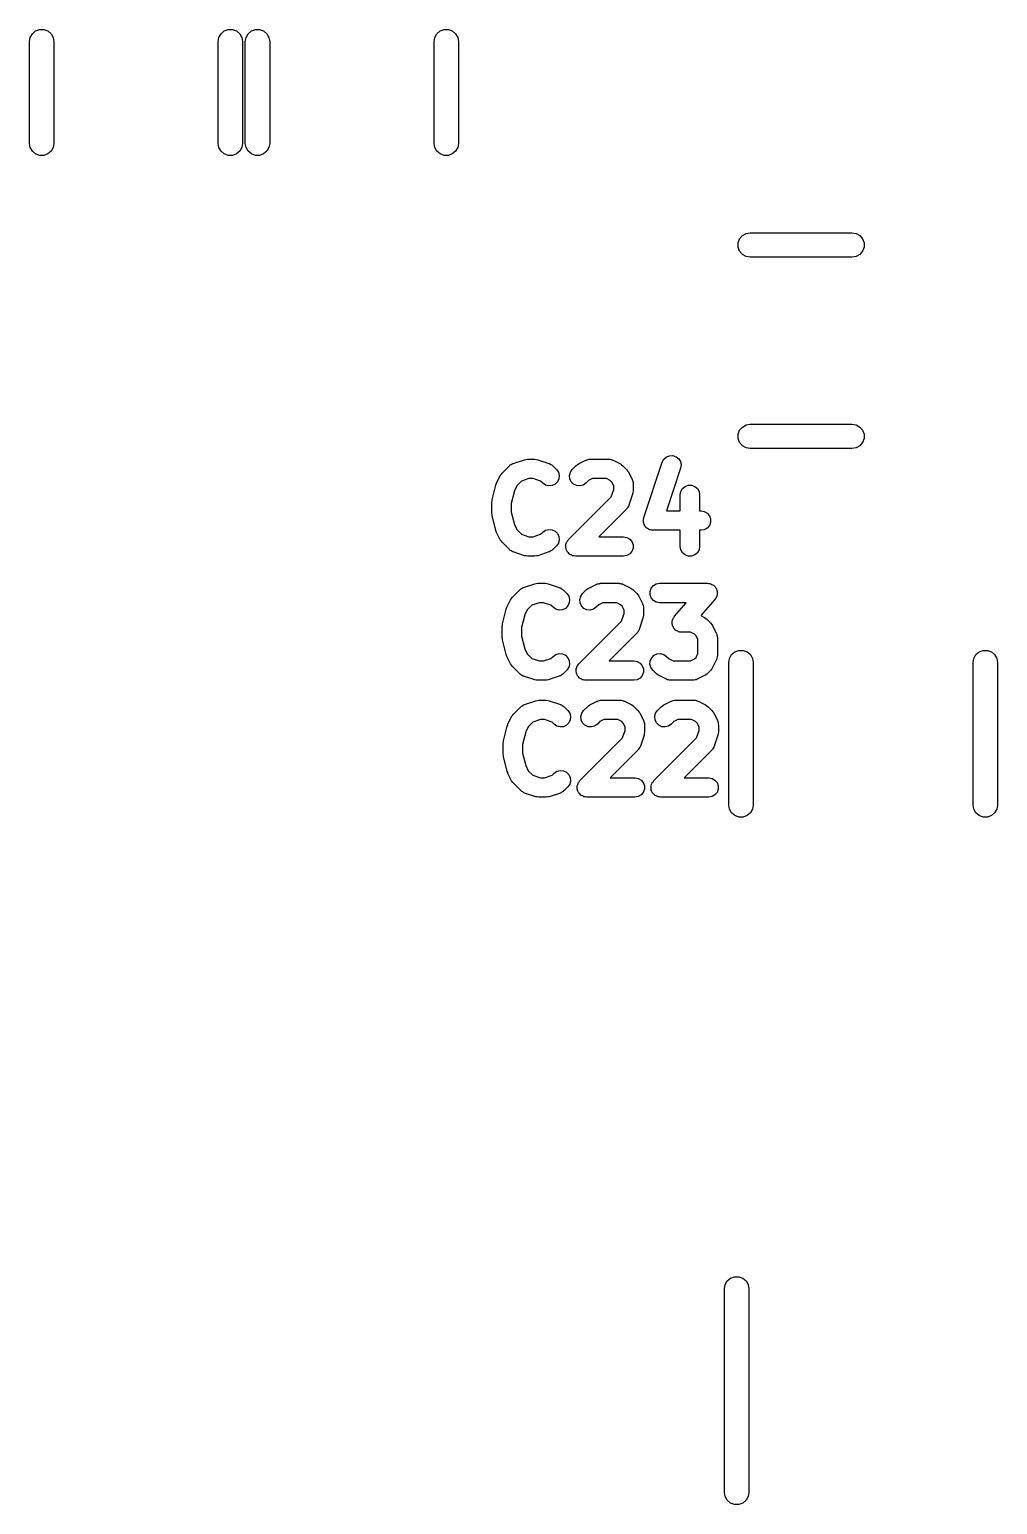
# Model space of a CAD drawing. Extents: x -4.6 to 25.8, y 0 to 31.7.
# Drawn here: x -1.24 to 3.52, y 8.1 to 15.35 of the extents above; entities that cross this region are included whole.
import ezdxf

# ---------------------------------------------------------------- set-up
doc = ezdxf.new("R2010")
doc.units = 0
doc.header["$MEASUREMENT"] = 0
doc.layers.add('BLACK', color=7, linetype='CONTINUOUS')

msp = doc.modelspace()

# ---------------------------------------------------------------- linework, layer by layer
at = {"layer": 'Black'}
for p, q in [((-1.2377, 15.2868), (-1.23408, 15.3073)), ((-1.2377, 14.7868), (-1.2377, 15.2868)), ((-1.23408, 15.3073), (-1.22366, 15.3254)), ((-1.22366, 15.3254), (-1.2077, 15.3388)), ((-1.2077, 15.3388), (-1.18812, 15.3459)), ((-1.18812, 15.3459), (-1.16728, 15.3459)), ((-1.16728, 15.3459), (-1.1477, 15.3388)), ((-1.1477, 15.3388), (-1.13174, 15.3254)), ((-1.13174, 15.3254), (-1.12132, 15.3073)), ((-1.12132, 15.3073), (-1.1177, 15.2868)), ((-1.1177, 15.2868), (-1.1177, 14.7868)), ((-0.3106, 15.2868), (-0.306982, 15.3073)), ((-0.3106, 14.7868), (-0.3106, 15.2868)), ((-0.306982, 15.3073), (-0.296563, 15.3254)), ((-0.296563, 15.3254), (-0.2806, 15.3388)), ((-0.2806, 15.3388), (-0.261019, 15.3459)), ((-0.261019, 15.3459), (-0.240181, 15.3459)), ((-0.240181, 15.3459), (-0.2206, 15.3388)), ((-0.2206, 15.3388), (-0.204637, 15.3254)), ((-0.204637, 15.3254), (-0.194218, 15.3073)), ((-0.194218, 15.3073), (-0.1906, 15.2868)), ((-0.1906, 15.2868), (-0.1906, 14.7868)), ((-0.1777, 15.2868), (-0.174082, 15.3073)), ((-0.1777, 14.7868), (-0.1777, 15.2868)), ((-0.174082, 15.3073), (-0.163663, 15.3254)), ((-0.163663, 15.3254), (-0.1477, 15.3388)), ((-0.1477, 15.3388), (-0.128119, 15.3459)), ((-0.128119, 15.3459), (-0.107281, 15.3459)), ((-0.107281, 15.3459), (-0.0877, 15.3388)), ((-0.0877, 15.3388), (-0.071737, 15.3254)), ((-0.071737, 15.3254), (-0.061318, 15.3073)), ((-0.061318, 15.3073), (-0.0577, 15.2868)), ((-0.0577, 15.2868), (-0.0577, 14.7868)), ((0.7494, 15.2868), (0.753018, 15.3073)), ((0.7494, 14.7868), (0.7494, 15.2868)), ((0.753018, 15.3073), (0.763437, 15.3254)), ((0.763437, 15.3254), (0.7794, 15.3388)), ((0.7794, 15.3388), (0.798981, 15.3459)), ((0.798981, 15.3459), (0.819819, 15.3459)), ((0.819819, 15.3459), (0.8394, 15.3388)), ((0.8394, 15.3388), (0.855363, 15.3254)), ((0.855363, 15.3254), (0.865782, 15.3073)), ((0.865782, 15.3073), (0.8694, 15.2868)), ((0.8694, 15.2868), (0.8694, 14.7868)), ((-1.23408, 14.7663), (-1.2377, 14.7868)), ((-1.1177, 14.7868), (-1.12132, 14.7663)), ((-0.306982, 14.7663), (-0.3106, 14.7868)), ((-0.1906, 14.7868), (-0.194218, 14.7663)), ((-0.174082, 14.7663), (-0.1777, 14.7868)), ((-0.0577, 14.7868), (-0.061318, 14.7663)), ((0.753018, 14.7663), (0.7494, 14.7868)), ((0.8694, 14.7868), (0.865782, 14.7663)), ((-1.22366, 14.7482), (-1.23408, 14.7663)), ((-1.2077, 14.7348), (-1.22366, 14.7482)), ((-1.18812, 14.7277), (-1.2077, 14.7348)), ((-1.16728, 14.7277), (-1.18812, 14.7277)), ((-1.1477, 14.7348), (-1.16728, 14.7277)), ((-1.13174, 14.7482), (-1.1477, 14.7348)), ((-1.12132, 14.7663), (-1.13174, 14.7482)), ((-0.296563, 14.7482), (-0.306982, 14.7663)), ((-0.2806, 14.7348), (-0.296563, 14.7482)), ((-0.261019, 14.7277), (-0.2806, 14.7348)), ((-0.240181, 14.7277), (-0.261019, 14.7277)), ((-0.2206, 14.7348), (-0.240181, 14.7277)), ((-0.204637, 14.7482), (-0.2206, 14.7348)), ((-0.194218, 14.7663), (-0.204637, 14.7482)), ((-0.163663, 14.7482), (-0.174082, 14.7663)), ((-0.1477, 14.7348), (-0.163663, 14.7482)), ((-0.128119, 14.7277), (-0.1477, 14.7348)), ((-0.107281, 14.7277), (-0.128119, 14.7277)), ((-0.0877, 14.7348), (-0.107281, 14.7277)), ((-0.071737, 14.7482), (-0.0877, 14.7348)), ((-0.061318, 14.7663), (-0.071737, 14.7482)), ((0.763437, 14.7482), (0.753018, 14.7663)), ((0.7794, 14.7348), (0.763437, 14.7482)), ((0.798981, 14.7277), (0.7794, 14.7348)), ((0.819819, 14.7277), (0.798981, 14.7277)), ((0.8394, 14.7348), (0.819819, 14.7277)), ((0.855363, 14.7482), (0.8394, 14.7348)), ((0.865782, 14.7663), (0.855363, 14.7482)), ((2.26413, 14.3336), (2.28218, 14.344)), ((2.28218, 14.344), (2.3027, 14.3476)), ((2.3027, 14.3476), (2.8027, 14.3476)), ((2.8027, 14.3476), (2.82322, 14.344)), ((2.82322, 14.344), (2.84127, 14.3336)), ((2.24361, 14.298), (2.25074, 14.3176)), ((2.24361, 14.2772), (2.24361, 14.298)), ((2.25074, 14.2576), (2.24361, 14.2772)), ((2.25074, 14.3176), (2.26413, 14.3336)), ((2.84127, 14.3336), (2.85466, 14.3176)), ((2.85466, 14.3176), (2.86179, 14.298)), ((2.86179, 14.2772), (2.85466, 14.2576)), ((2.86179, 14.298), (2.86179, 14.2772)), ((2.26413, 14.2416), (2.25074, 14.2576)), ((2.28218, 14.2312), (2.26413, 14.2416)), ((2.3027, 14.2276), (2.28218, 14.2312)), ((2.8027, 14.2276), (2.3027, 14.2276)), ((2.82322, 14.2312), (2.8027, 14.2276)), ((2.84127, 14.2416), (2.82322, 14.2312)), ((2.85466, 14.2576), (2.84127, 14.2416)), ((2.26413, 13.3936), (2.28218, 13.404)), ((2.28218, 13.404), (2.3027, 13.4076)), ((2.3027, 13.4076), (2.8027, 13.4076)), ((2.8027, 13.4076), (2.82322, 13.404)), ((2.82322, 13.404), (2.84127, 13.3936)), ((2.24361, 13.358), (2.25074, 13.3776)), ((2.24361, 13.3372), (2.24361, 13.358)), ((2.25074, 13.3176), (2.24361, 13.3372)), ((2.25074, 13.3776), (2.26413, 13.3936)), ((2.84127, 13.3936), (2.85466, 13.3776)), ((2.85466, 13.3776), (2.86179, 13.358)), ((2.86179, 13.3372), (2.85466, 13.3176)), ((2.86179, 13.358), (2.86179, 13.3372)), ((2.26413, 13.3016), (2.25074, 13.3176)), ((2.28218, 13.2912), (2.26413, 13.3016)), ((2.3027, 13.2876), (2.28218, 13.2912)), ((2.8027, 13.2876), (2.3027, 13.2876)), ((2.82322, 13.2912), (2.8027, 13.2876)), ((2.84127, 13.3016), (2.82322, 13.2912)), ((2.85466, 13.3176), (2.84127, 13.3016)), ((1.08392, 13.1673), (1.12021, 13.2036)), ((1.12021, 13.2036), (1.12246, 13.2052)), ((1.12246, 13.2052), (1.12428, 13.2072)), ((1.12428, 13.2072), (1.12919, 13.2099)), ((1.12919, 13.2099), (1.13376, 13.2131)), ((1.13376, 13.2131), (1.13641, 13.2138)), ((1.13641, 13.2138), (1.13882, 13.2151)), ((1.13882, 13.2151), (1.19325, 13.2332)), ((1.19325, 13.2332), (1.2008, 13.2343)), ((1.2008, 13.2343), (1.20831, 13.2357)), ((1.20831, 13.2357), (1.2446, 13.2357)), ((1.2446, 13.2357), (1.25212, 13.2343)), ((1.25212, 13.2343), (1.25966, 13.2332)), ((1.25966, 13.2332), (1.31409, 13.2151)), ((1.31409, 13.2151), (1.3165, 13.2138)), ((1.3165, 13.2138), (1.31916, 13.2131)), ((1.31916, 13.2131), (1.32373, 13.2099)), ((1.32373, 13.2099), (1.32863, 13.2072)), ((1.32863, 13.2072), (1.33045, 13.2052)), ((1.33045, 13.2052), (1.33271, 13.2036)), ((1.33271, 13.2036), (1.35085, 13.1854)), ((1.35085, 13.1854), (1.36033, 13.1719)), ((1.41915, 13.1719), (1.42864, 13.1854)), ((1.42864, 13.1854), (1.44678, 13.2036)), ((1.44678, 13.2036), (1.45303, 13.2079)), ((1.45303, 13.2079), (1.45916, 13.2125)), ((1.45916, 13.2125), (1.49544, 13.2306)), ((1.49544, 13.2306), (1.49808, 13.2314)), ((1.49808, 13.2314), (1.50045, 13.2328)), ((1.50045, 13.2328), (1.50595, 13.2338)), ((1.50595, 13.2338), (1.5113, 13.2354)), ((1.5113, 13.2354), (1.51404, 13.2352)), ((1.51404, 13.2352), (1.51674, 13.2357)), ((1.51674, 13.2357), (1.60746, 13.2357)), ((1.60746, 13.2357), (1.61016, 13.2352)), ((1.61016, 13.2352), (1.6129, 13.2354)), ((1.6129, 13.2354), (1.61825, 13.2338)), ((1.61825, 13.2338), (1.62375, 13.2328)), ((1.62375, 13.2328), (1.62612, 13.2314)), ((1.62612, 13.2314), (1.62876, 13.2306)), ((1.62876, 13.2306), (1.66504, 13.2125)), ((1.66504, 13.2125), (1.67117, 13.2079)), ((1.67117, 13.2079), (1.67742, 13.2036)), ((1.67742, 13.2036), (1.69556, 13.1854)), ((1.69556, 13.1854), (1.69993, 13.1792)), ((1.77999, 12.9491), (1.8707, 13.2212)), ((1.8707, 13.2212), (1.87858, 13.2358)), ((1.87858, 13.2358), (1.89096, 13.2468)), ((1.89096, 13.2468), (1.90634, 13.2528)), ((1.96107, 13.1911), (1.89125, 12.9817)), ((1.90634, 13.2528), (1.92287, 13.2533)), ((1.92287, 13.2533), (1.93856, 13.2481)), ((1.93856, 13.2481), (1.95152, 13.2378)), ((1.95152, 13.2378), (1.96018, 13.2237)), ((1.96018, 13.2237), (1.96349, 13.2075)), ((1.96349, 13.2075), (1.96107, 13.1911)), ((1.05325, 13.1089), (1.05537, 13.1136)), ((1.05537, 13.1136), (1.05686, 13.1186)), ((1.05686, 13.1186), (1.075, 13.1549)), ((1.075, 13.1549), (1.07955, 13.161)), ((1.07955, 13.161), (1.08392, 13.1673)), ((1.17961, 13.1283), (1.15674, 13.1054)), ((1.21604, 13.1404), (1.17961, 13.1283)), ((1.23687, 13.1404), (1.21604, 13.1404)), ((1.2733, 13.1283), (1.23687, 13.1404)), ((1.2835, 13.1181), (1.2733, 13.1283)), ((1.29705, 13.1086), (1.2835, 13.1181)), ((1.34449, 13.1127), (1.3295, 13.1058)), ((1.35618, 13.1244), (1.34449, 13.1127)), ((1.36317, 13.1394), (1.35618, 13.1244)), ((1.36033, 13.1719), (1.36462, 13.1559)), ((1.36462, 13.1559), (1.36317, 13.1394)), ((1.41487, 13.1559), (1.41915, 13.1719)), ((1.41631, 13.1394), (1.41487, 13.1559)), ((1.4233, 13.1244), (1.41631, 13.1394)), ((1.435, 13.1127), (1.4233, 13.1244)), ((1.44999, 13.1058), (1.435, 13.1127)), ((1.49599, 13.1181), (1.48244, 13.1086)), ((1.50867, 13.1308), (1.49599, 13.1181)), ((1.52799, 13.1404), (1.50867, 13.1308)), ((1.59621, 13.1404), (1.52799, 13.1404)), ((1.61553, 13.1308), (1.59621, 13.1404)), ((1.62274, 13.1235), (1.61553, 13.1308)), ((1.6324, 13.1042), (1.62274, 13.1235)), ((1.69993, 13.1792), (1.70448, 13.1731)), ((1.70448, 13.1731), (1.72263, 13.1368)), ((1.72263, 13.1368), (1.72341, 13.1341)), ((1.72341, 13.1341), (1.72478, 13.1318)), ((1.72478, 13.1318), (1.72575, 13.1263)), ((1.72575, 13.1263), (1.72734, 13.1209)), ((1.72734, 13.1209), (1.72718, 13.1182)), ((1.72718, 13.1182), (1.72765, 13.1155)), ((1.72765, 13.1155), (1.72765, 13.0792)), ((1.03511, 13.0363), (1.05325, 13.1089)), ((1.14439, 13.0807), (1.12894, 13.0189)), ((1.15674, 13.1054), (1.14439, 13.0807)), ((1.31302, 13.1043), (1.29705, 13.1086)), ((1.3295, 13.1058), (1.31302, 13.1043)), ((1.4105, 12.8407), (1.62026, 13.0505)), ((1.46646, 13.1043), (1.44999, 13.1058)), ((1.48244, 13.1086), (1.46646, 13.1043)), ((1.62026, 13.0505), (1.6324, 13.0869)), ((1.6324, 13.0869), (1.6324, 13.1042)), ((1.72521, 13.0641), (1.70707, 13.0097)), ((1.72633, 13.0717), (1.72521, 13.0641)), ((1.72765, 13.0792), (1.72633, 13.0717)), ((1.95897, 13.061), (1.96185, 13.0773)), ((1.95897, 12.9817), (1.95897, 13.061)), ((1.96185, 13.0773), (1.97012, 13.0917)), ((1.97012, 13.0917), (1.98279, 13.1023)), ((1.98279, 13.1023), (1.99833, 13.1079)), ((1.99833, 13.1079), (2.01487, 13.1079)), ((2.01487, 13.1079), (2.03041, 13.1023)), ((2.03041, 13.1023), (2.04308, 13.0917)), ((2.04308, 13.0917), (2.05135, 13.0773)), ((2.05135, 13.0773), (2.05422, 13.061)), ((2.05422, 13.061), (2.05422, 12.9817)), ((1.03369, 13.0248), (1.0347, 13.0305)), ((1.03369, 12.9703), (1.03369, 13.0248)), ((1.0347, 12.9646), (1.03369, 12.9703)), ((1.0347, 13.0305), (1.03511, 13.0363)), ((1.12894, 13.0189), (1.12894, 12.9762)), ((1.12894, 12.9762), (1.14439, 12.9144)), ((1.69556, 12.9911), (1.55915, 12.8547)), ((1.69714, 12.9933), (1.69556, 12.9911)), ((1.69919, 12.9952), (1.69714, 12.9933)), ((1.70185, 13.0001), (1.69919, 12.9952)), ((1.70505, 13.0046), (1.70185, 13.0001)), ((1.70576, 13.0073), (1.70505, 13.0046)), ((1.70707, 13.0097), (1.70576, 13.0073)), ((1.89125, 12.9817), (1.95897, 12.9817)), ((2.05422, 12.9817), (2.06103, 12.9817)), ((2.06103, 12.9817), (2.07732, 12.9788)), ((2.07732, 12.9788), (2.09164, 12.9705)), ((2.09164, 12.9705), (2.10227, 12.9579)), ((1.03511, 12.9588), (1.0347, 12.9646)), ((1.05325, 12.8862), (1.03511, 12.9588)), ((1.14439, 12.9144), (1.15674, 12.8897)), ((1.77756, 12.9327), (1.77827, 12.9375)), ((1.77827, 12.9293), (1.77756, 12.9327)), ((1.77827, 12.9423), (1.77947, 12.9456)), ((1.77827, 12.9375), (1.77827, 12.9423)), ((1.77827, 12.9258), (1.77827, 12.9293)), ((1.77991, 12.9213), (1.77827, 12.9258)), ((1.77947, 12.9456), (1.77999, 12.9491)), ((1.78088, 12.9165), (1.77991, 12.9213)), ((1.78272, 12.9135), (1.78088, 12.9165)), ((1.78393, 12.9102), (1.78272, 12.9135)), ((1.78702, 12.9065), (1.78393, 12.9102)), ((1.78954, 12.9024), (1.78702, 12.9065)), ((1.79229, 12.9003), (1.78954, 12.9024)), ((1.79456, 12.8976), (1.79229, 12.9003)), ((1.79873, 12.8952), (1.79456, 12.8976)), ((1.80249, 12.8922), (1.79873, 12.8952)), ((2.09164, 12.8976), (2.07732, 12.8893)), ((2.10227, 12.9102), (2.09164, 12.8976)), ((2.10227, 12.9579), (2.10793, 12.9423)), ((2.10793, 12.9258), (2.10227, 12.9102)), ((2.10793, 12.9423), (2.10793, 12.9258)), ((1.05537, 12.8814), (1.05325, 12.8862)), ((1.05686, 12.8765), (1.05537, 12.8814)), ((1.075, 12.8402), (1.05686, 12.8765)), ((1.07956, 12.834), (1.075, 12.8402)), ((1.08393, 12.8278), (1.07956, 12.834)), ((1.12021, 12.7915), (1.08393, 12.8278)), ((1.15674, 12.8897), (1.17961, 12.8668)), ((1.17961, 12.8668), (1.21604, 12.8547)), ((1.21604, 12.8547), (1.23687, 12.8547)), ((1.23687, 12.8547), (1.2733, 12.8668)), ((1.2733, 12.8668), (1.2835, 12.877)), ((1.2835, 12.877), (1.29705, 12.8865)), ((1.29705, 12.8865), (1.31302, 12.8908)), ((1.31302, 12.8908), (1.3295, 12.8893)), ((1.3295, 12.8893), (1.34449, 12.8823)), ((1.34449, 12.8823), (1.35618, 12.8706)), ((1.36033, 12.8232), (1.35085, 12.8097)), ((1.35618, 12.8706), (1.36317, 12.8557)), ((1.36462, 12.8392), (1.36033, 12.8232)), ((1.36317, 12.8557), (1.36462, 12.8392)), ((1.39727, 12.8153), (1.3994, 12.8212)), ((1.3994, 12.8212), (1.40101, 12.8272)), ((1.40101, 12.8272), (1.40221, 12.8289)), ((1.40221, 12.8289), (1.40293, 12.8309)), ((1.40293, 12.8309), (1.40693, 12.8356)), ((1.40693, 12.8356), (1.4105, 12.8407)), ((1.55915, 12.8547), (1.68003, 12.8547)), ((1.68003, 12.8547), (1.69632, 12.8518)), ((1.69632, 12.8518), (1.71064, 12.8435)), ((1.71064, 12.8435), (1.72127, 12.8309)), ((1.72127, 12.8309), (1.72693, 12.8153)), ((1.80583, 12.8911), (1.80249, 12.8922)), ((1.80888, 12.8893), (1.80583, 12.8911)), ((1.81363, 12.8885), (1.80888, 12.8893)), ((1.81818, 12.8869), (1.81363, 12.8885)), ((1.8217, 12.887), (1.81818, 12.8869)), ((1.82517, 12.8864), (1.8217, 12.887)), ((1.95897, 12.8864), (1.82517, 12.8864)), ((1.95897, 12.807), (1.95897, 12.8864)), ((2.06103, 12.8864), (2.05422, 12.8864)), ((2.05422, 12.8864), (2.05422, 12.807)), ((2.07732, 12.8893), (2.06103, 12.8864)), ((1.12246, 12.7899), (1.12021, 12.7915)), ((1.12428, 12.7879), (1.12246, 12.7899)), ((1.12919, 12.7852), (1.12428, 12.7879)), ((1.13376, 12.782), (1.12919, 12.7852)), ((1.13641, 12.7813), (1.13376, 12.782)), ((1.13882, 12.78), (1.13641, 12.7813)), ((1.19325, 12.7619), (1.13882, 12.78)), ((1.2008, 12.7607), (1.19325, 12.7619)), ((1.20831, 12.7594), (1.2008, 12.7607)), ((1.2446, 12.7594), (1.20831, 12.7594)), ((1.25212, 12.7607), (1.2446, 12.7594)), ((1.25966, 12.7619), (1.25212, 12.7607)), ((1.31409, 12.78), (1.25966, 12.7619)), ((1.3165, 12.7813), (1.31409, 12.78)), ((1.31916, 12.782), (1.3165, 12.7813)), ((1.32373, 12.7852), (1.31916, 12.782)), ((1.32863, 12.7879), (1.32373, 12.7852)), ((1.33045, 12.7899), (1.32863, 12.7879)), ((1.33271, 12.7915), (1.33045, 12.7899)), ((1.35085, 12.8097), (1.33271, 12.7915)), ((1.39673, 12.8112), (1.39727, 12.8132)), ((1.39727, 12.805), (1.39673, 12.8112)), ((1.39727, 12.8132), (1.39727, 12.8153)), ((1.39727, 12.7988), (1.39727, 12.805)), ((1.39799, 12.7968), (1.39727, 12.7988)), ((1.39817, 12.7947), (1.39799, 12.7968)), ((1.4008, 12.7891), (1.39817, 12.7947)), ((1.40293, 12.7832), (1.4008, 12.7891)), ((1.40427, 12.7816), (1.40293, 12.7832)), ((1.40516, 12.7797), (1.40427, 12.7816)), ((1.40956, 12.7753), (1.40516, 12.7797)), ((1.41356, 12.7706), (1.40956, 12.7753)), ((1.41538, 12.7695), (1.41356, 12.7706)), ((1.41686, 12.768), (1.41538, 12.7695)), ((1.42249, 12.7654), (1.41686, 12.768)), ((1.42788, 12.7623), (1.42249, 12.7654)), ((1.42995, 12.7619), (1.42788, 12.7623)), ((1.43185, 12.761), (1.42995, 12.7619)), ((1.43804, 12.7605), (1.43185, 12.761)), ((1.44417, 12.7594), (1.43804, 12.7605)), ((1.68003, 12.7594), (1.44417, 12.7594)), ((1.69632, 12.7623), (1.68003, 12.7594)), ((1.71064, 12.7706), (1.69632, 12.7623)), ((1.72127, 12.7832), (1.71064, 12.7706)), ((1.72693, 12.7988), (1.72127, 12.7832)), ((1.72693, 12.8153), (1.72693, 12.7988)), ((1.96185, 12.7908), (1.95897, 12.807)), ((1.97012, 12.7764), (1.96185, 12.7908)), ((1.98279, 12.7658), (1.97012, 12.7764)), ((1.99833, 12.7601), (1.98279, 12.7658)), ((2.01487, 12.7601), (1.99833, 12.7601)), ((2.03041, 12.7658), (2.01487, 12.7601)), ((2.04308, 12.7764), (2.03041, 12.7658)), ((2.05135, 12.7908), (2.04308, 12.7764)), ((2.05422, 12.807), (2.05135, 12.7908)), ((1.18456, 12.6035), (1.18721, 12.6042)), ((1.18721, 12.6042), (1.18962, 12.6055)), ((1.18962, 12.6055), (1.24405, 12.6236)), ((1.24405, 12.6236), (1.2516, 12.6247)), ((1.2516, 12.6247), (1.25911, 12.6261)), ((1.25911, 12.6261), (1.2954, 12.6261)), ((1.2954, 12.6261), (1.30292, 12.6247)), ((1.30292, 12.6247), (1.31046, 12.6236)), ((1.31046, 12.6236), (1.36489, 12.6055)), ((1.36489, 12.6055), (1.3673, 12.6042)), ((1.3673, 12.6042), (1.36996, 12.6035)), ((1.50996, 12.6029), (1.54624, 12.621)), ((1.54624, 12.621), (1.54888, 12.6218)), ((1.54888, 12.6218), (1.55125, 12.6232)), ((1.55125, 12.6232), (1.55675, 12.6242)), ((1.55675, 12.6242), (1.5621, 12.6258)), ((1.5621, 12.6258), (1.56484, 12.6256)), ((1.56484, 12.6256), (1.56754, 12.6261)), ((1.56754, 12.6261), (1.65826, 12.6261)), ((1.65826, 12.6261), (1.66096, 12.6256)), ((1.66096, 12.6256), (1.6637, 12.6258)), ((1.6637, 12.6258), (1.66905, 12.6242)), ((1.66905, 12.6242), (1.67455, 12.6232)), ((1.67455, 12.6232), (1.67692, 12.6218)), ((1.67692, 12.6218), (1.67956, 12.621)), ((1.67956, 12.621), (1.71584, 12.6029)), ((1.81658, 12.6023), (1.82722, 12.6149)), ((1.82722, 12.6149), (1.84154, 12.6232)), ((1.84154, 12.6232), (1.85783, 12.6261)), ((1.85783, 12.6261), (2.09369, 12.6261)), ((2.09369, 12.6261), (2.09828, 12.6253)), ((2.09828, 12.6253), (2.10292, 12.6252)), ((2.10292, 12.6252), (2.10635, 12.6238)), ((2.10635, 12.6238), (2.10997, 12.6232)), ((2.10997, 12.6232), (2.11401, 12.6209)), ((2.11401, 12.6209), (2.11835, 12.6192)), ((2.11835, 12.6192), (2.12111, 12.6168)), ((2.12111, 12.6168), (2.1243, 12.6149)), ((2.1243, 12.6149), (2.12729, 12.6114)), ((2.12729, 12.6114), (2.13079, 12.6083)), ((2.13079, 12.6083), (2.13257, 12.6051)), ((2.13257, 12.6051), (2.13493, 12.6023)), ((1.10766, 12.509), (1.1258, 12.5453)), ((1.1258, 12.5453), (1.13035, 12.5514)), ((1.13035, 12.5514), (1.13472, 12.5577)), ((1.13472, 12.5577), (1.17101, 12.594)), ((1.17101, 12.594), (1.17326, 12.5956)), ((1.17326, 12.5956), (1.17508, 12.5976)), ((1.17508, 12.5976), (1.17999, 12.6003)), ((1.17999, 12.6003), (1.18456, 12.6035)), ((1.36996, 12.6035), (1.37453, 12.6003)), ((1.37453, 12.6003), (1.37943, 12.5976)), ((1.37943, 12.5976), (1.38125, 12.5956)), ((1.38125, 12.5956), (1.3835, 12.594)), ((1.3835, 12.594), (1.40165, 12.5758)), ((1.40165, 12.5758), (1.41114, 12.5623)), ((1.41114, 12.5623), (1.41542, 12.5463)), ((1.41542, 12.5463), (1.41397, 12.5298)), ((1.46567, 12.5463), (1.46995, 12.5623)), ((1.46711, 12.5298), (1.46567, 12.5463)), ((1.46995, 12.5623), (1.47944, 12.5758)), ((1.47944, 12.5758), (1.49758, 12.594)), ((1.49758, 12.594), (1.50382, 12.5983)), ((1.50382, 12.5983), (1.50996, 12.6029)), ((1.71584, 12.6029), (1.72197, 12.5983)), ((1.72197, 12.5983), (1.72822, 12.594)), ((1.72822, 12.594), (1.74636, 12.5758)), ((1.74636, 12.5758), (1.75073, 12.5696)), ((1.75073, 12.5696), (1.75528, 12.5635)), ((1.75528, 12.5635), (1.77343, 12.5272)), ((1.81093, 12.5867), (1.81658, 12.6023)), ((1.81093, 12.5702), (1.81093, 12.5867)), ((1.81658, 12.5546), (1.81093, 12.5702)), ((1.82722, 12.542), (1.81658, 12.5546)), ((1.84154, 12.5337), (1.82722, 12.542)), ((1.85783, 12.5308), (1.84154, 12.5337)), ((2.12953, 12.5471), (2.05968, 12.4673)), ((2.13194, 12.5511), (2.12953, 12.5471)), ((2.13493, 12.5546), (2.13194, 12.5511)), ((2.13493, 12.6023), (2.13652, 12.5979)), ((2.13619, 12.5581), (2.13493, 12.5546)), ((2.13809, 12.5612), (2.13619, 12.5581)), ((2.13652, 12.5979), (2.13877, 12.5938)), ((2.139, 12.5658), (2.13809, 12.5612)), ((2.13877, 12.5938), (2.13933, 12.5902)), ((2.14059, 12.5702), (2.139, 12.5658)), ((2.13933, 12.5902), (2.14059, 12.5867)), ((2.14059, 12.5867), (2.14059, 12.5821)), ((2.14059, 12.5821), (2.1413, 12.5775)), ((2.1413, 12.5775), (2.14059, 12.5738)), ((2.14059, 12.5738), (2.14059, 12.5702)), ((1.08591, 12.4267), (1.10405, 12.4993)), ((1.10405, 12.4993), (1.10617, 12.504)), ((1.10617, 12.504), (1.10766, 12.509)), ((1.19519, 12.4711), (1.17974, 12.4093)), ((1.20754, 12.4958), (1.19519, 12.4711)), ((1.23041, 12.5187), (1.20754, 12.4958)), ((1.26684, 12.5308), (1.23041, 12.5187)), ((1.28767, 12.5308), (1.26684, 12.5308)), ((1.3241, 12.5187), (1.28767, 12.5308)), ((1.3343, 12.5085), (1.3241, 12.5187)), ((1.34784, 12.499), (1.3343, 12.5085)), ((1.36382, 12.4947), (1.34784, 12.499)), ((1.3803, 12.4962), (1.36382, 12.4947)), ((1.39529, 12.5031), (1.3803, 12.4962)), ((1.40698, 12.5148), (1.39529, 12.5031)), ((1.41397, 12.5298), (1.40698, 12.5148)), ((1.4741, 12.5148), (1.46711, 12.5298)), ((1.4858, 12.5031), (1.4741, 12.5148)), ((1.50079, 12.4962), (1.4858, 12.5031)), ((1.51726, 12.4947), (1.50079, 12.4962)), ((1.53324, 12.499), (1.51726, 12.4947)), ((1.54679, 12.5085), (1.53324, 12.499)), ((1.55947, 12.5212), (1.54679, 12.5085)), ((1.57879, 12.5308), (1.55947, 12.5212)), ((1.64701, 12.5308), (1.57879, 12.5308)), ((1.66633, 12.5212), (1.64701, 12.5308)), ((1.67354, 12.5139), (1.66633, 12.5212)), ((1.67106, 12.4409), (1.6832, 12.4773)), ((1.6832, 12.4946), (1.67354, 12.5139)), ((1.6832, 12.4773), (1.6832, 12.4946)), ((1.77343, 12.5272), (1.77421, 12.5245)), ((1.77421, 12.5245), (1.77558, 12.5222)), ((1.77558, 12.5222), (1.77655, 12.5167)), ((1.77713, 12.4621), (1.77601, 12.4545)), ((1.77655, 12.5167), (1.77814, 12.5113)), ((1.77845, 12.4696), (1.77713, 12.4621)), ((1.77814, 12.5113), (1.77798, 12.5086)), ((1.77798, 12.5086), (1.77845, 12.5059)), ((1.77845, 12.5059), (1.77845, 12.4696)), ((1.98873, 12.5308), (1.85783, 12.5308)), ((1.92544, 12.4571), (1.92844, 12.4607)), ((1.92844, 12.4607), (1.93084, 12.4647)), ((1.93084, 12.4647), (1.98873, 12.5308)), ((2.05968, 12.4673), (2.0787, 12.4578)), ((1.08449, 12.4152), (1.0855, 12.4209)), ((1.08449, 12.3607), (1.08449, 12.4152)), ((1.0855, 12.4209), (1.08591, 12.4267)), ((1.17974, 12.4093), (1.17974, 12.3666)), ((1.4613, 12.2311), (1.67106, 12.4409)), ((1.75265, 12.3905), (1.74999, 12.3856)), ((1.75585, 12.395), (1.75265, 12.3905)), ((1.75656, 12.3977), (1.75585, 12.395)), ((1.75787, 12.4001), (1.75656, 12.3977)), ((1.77601, 12.4545), (1.75787, 12.4001)), ((1.91907, 12.4343), (1.91978, 12.4379)), ((1.91978, 12.4297), (1.91907, 12.4343)), ((1.91978, 12.4416), (1.92138, 12.4459)), ((1.91978, 12.4379), (1.91978, 12.4416)), ((1.91978, 12.425), (1.91978, 12.4297)), ((1.92104, 12.4216), (1.91978, 12.425)), ((1.92161, 12.4179), (1.92104, 12.4216)), ((1.92138, 12.4459), (1.92228, 12.4505)), ((1.92385, 12.4139), (1.92161, 12.4179)), ((1.92228, 12.4505), (1.92418, 12.4537)), ((1.92544, 12.4095), (1.92385, 12.4139)), ((1.92418, 12.4537), (1.92544, 12.4571)), ((1.92781, 12.4067), (1.92544, 12.4095)), ((1.92958, 12.4034), (1.92781, 12.4067)), ((1.93308, 12.4004), (1.92958, 12.4034)), ((1.93607, 12.3968), (1.93308, 12.4004)), ((1.93926, 12.395), (1.93607, 12.3968)), ((1.94202, 12.3926), (1.93926, 12.395)), ((1.94636, 12.3909), (1.94202, 12.3926)), ((1.9504, 12.3885), (1.94636, 12.3909)), ((1.95402, 12.3879), (1.9504, 12.3885)), ((1.95745, 12.3866), (1.95402, 12.3879)), ((1.9621, 12.3865), (1.95745, 12.3866)), ((2.0787, 12.4578), (2.08483, 12.4532)), ((2.08483, 12.4532), (2.09108, 12.4488)), ((2.09108, 12.4488), (2.10922, 12.4307)), ((2.10922, 12.4307), (2.11359, 12.4244)), ((2.11359, 12.4244), (2.11814, 12.4183)), ((2.11814, 12.4183), (2.13628, 12.382)), ((1.0855, 12.355), (1.08449, 12.3607)), ((1.08591, 12.3492), (1.0855, 12.355)), ((1.10405, 12.2766), (1.08591, 12.3492)), ((1.17974, 12.3666), (1.19519, 12.3048)), ((1.74636, 12.3815), (1.60995, 12.2451)), ((1.74794, 12.3837), (1.74636, 12.3815)), ((1.74999, 12.3856), (1.74794, 12.3837)), ((1.96669, 12.3857), (1.9621, 12.3865)), ((2.00987, 12.3857), (1.96669, 12.3857)), ((2.02919, 12.376), (2.00987, 12.3857)), ((2.0364, 12.3688), (2.02919, 12.376)), ((2.04606, 12.3495), (2.0364, 12.3688)), ((2.04606, 12.2813), (2.04606, 12.3495)), ((2.13628, 12.382), (2.13707, 12.3794)), ((2.13707, 12.3794), (2.13844, 12.377)), ((2.13844, 12.377), (2.13941, 12.3715)), ((2.13941, 12.3715), (2.141, 12.3662)), ((2.141, 12.3662), (2.14083, 12.3634)), ((2.14083, 12.3634), (2.14131, 12.3607)), ((2.14131, 12.3607), (2.14131, 12.27)), ((1.10617, 12.2718), (1.10405, 12.2766)), ((1.10766, 12.2669), (1.10617, 12.2718)), ((1.1258, 12.2306), (1.10766, 12.2669)), ((1.19519, 12.3048), (1.20754, 12.2801)), ((1.20754, 12.2801), (1.23041, 12.2572)), ((1.23041, 12.2572), (1.26684, 12.2451)), ((1.26684, 12.2451), (1.28767, 12.2451)), ((1.28767, 12.2451), (1.3241, 12.2572)), ((1.3241, 12.2572), (1.3343, 12.2674)), ((1.3343, 12.2674), (1.34784, 12.2769)), ((1.34784, 12.2769), (1.36382, 12.2812)), ((1.36382, 12.2812), (1.3803, 12.2797)), ((1.3803, 12.2797), (1.39529, 12.2727)), ((1.39529, 12.2727), (1.40698, 12.261)), ((1.40698, 12.261), (1.41397, 12.2461)), ((1.41397, 12.2461), (1.41542, 12.2296)), ((1.60995, 12.2451), (1.73083, 12.2451)), ((1.73083, 12.2451), (1.74712, 12.2422)), ((1.74712, 12.2422), (1.76144, 12.2339)), ((1.81038, 12.2296), (1.81183, 12.2461)), ((1.81183, 12.2461), (1.81882, 12.261)), ((1.81882, 12.261), (1.83051, 12.2727)), ((1.83051, 12.2727), (1.8455, 12.2797)), ((1.8455, 12.2797), (1.86198, 12.2812)), ((1.86198, 12.2812), (1.87796, 12.2769)), ((1.87796, 12.2769), (1.89151, 12.2674)), ((1.89151, 12.2674), (1.90418, 12.2547)), ((1.90418, 12.2547), (1.9235, 12.2451)), ((1.9235, 12.2451), (2.00987, 12.2451)), ((2.00987, 12.2451), (2.02919, 12.2547)), ((2.02919, 12.2547), (2.0364, 12.2619)), ((2.0364, 12.2619), (2.04606, 12.2813)), ((2.13628, 12.2487), (2.11814, 12.2124)), ((2.13707, 12.2513), (2.13628, 12.2487)), ((2.13844, 12.2537), (2.13707, 12.2513)), ((2.13941, 12.2592), (2.13844, 12.2537)), ((2.141, 12.2646), (2.13941, 12.2592)), ((2.14131, 12.27), (2.14083, 12.2673)), ((2.14083, 12.2673), (2.141, 12.2646)), ((2.1975, 12.2372), (2.20112, 12.2577)), ((2.20112, 12.2577), (2.21154, 12.2758)), ((2.21154, 12.2758), (2.2275, 12.2892)), ((2.2275, 12.2892), (2.24708, 12.2963)), ((2.24708, 12.2963), (2.26792, 12.2963)), ((2.26792, 12.2963), (2.2875, 12.2892)), ((2.2875, 12.2892), (2.30346, 12.2758)), ((2.30346, 12.2758), (2.31388, 12.2577)), ((2.31388, 12.2577), (2.3175, 12.2372)), ((3.3975, 12.2372), (3.40112, 12.2577)), ((3.40112, 12.2577), (3.41154, 12.2758)), ((3.41154, 12.2758), (3.4275, 12.2892)), ((3.4275, 12.2892), (3.44708, 12.2963)), ((3.44708, 12.2963), (3.46792, 12.2963)), ((3.46792, 12.2963), (3.4875, 12.2892)), ((3.4875, 12.2892), (3.50346, 12.2758)), ((3.50346, 12.2758), (3.51388, 12.2577)), ((3.51388, 12.2577), (3.5175, 12.2372)), ((1.13036, 12.2244), (1.1258, 12.2306)), ((1.13472, 12.2182), (1.13036, 12.2244)), ((1.17101, 12.1819), (1.13472, 12.2182)), ((1.17326, 12.1803), (1.17101, 12.1819)), ((1.17508, 12.1783), (1.17326, 12.1803)), ((1.17999, 12.1756), (1.17508, 12.1783)), ((1.18456, 12.1724), (1.17999, 12.1756)), ((1.18721, 12.1717), (1.18456, 12.1724)), ((1.18962, 12.1704), (1.18721, 12.1717)), ((1.24405, 12.1523), (1.18962, 12.1704)), ((1.36489, 12.1704), (1.31046, 12.1523)), ((1.3673, 12.1717), (1.36489, 12.1704)), ((1.36996, 12.1724), (1.3673, 12.1717)), ((1.37453, 12.1756), (1.36996, 12.1724)), ((1.37943, 12.1783), (1.37453, 12.1756)), ((1.38125, 12.1803), (1.37943, 12.1783)), ((1.3835, 12.1819), (1.38125, 12.1803)), ((1.40165, 12.2001), (1.3835, 12.1819)), ((1.41114, 12.2136), (1.40165, 12.2001)), ((1.41542, 12.2296), (1.41114, 12.2136)), ((1.44753, 12.2016), (1.44807, 12.2036)), ((1.44807, 12.1954), (1.44753, 12.2016)), ((1.44807, 12.2057), (1.4502, 12.2116)), ((1.44807, 12.2036), (1.44807, 12.2057)), ((1.44807, 12.1892), (1.44807, 12.1954)), ((1.44879, 12.1872), (1.44807, 12.1892)), ((1.44897, 12.1851), (1.44879, 12.1872)), ((1.4516, 12.1795), (1.44897, 12.1851)), ((1.4502, 12.2116), (1.45181, 12.2176)), ((1.45373, 12.1736), (1.4516, 12.1795)), ((1.45181, 12.2176), (1.45301, 12.2193)), ((1.45301, 12.2193), (1.45373, 12.2213)), ((1.45373, 12.2213), (1.45773, 12.226)), ((1.45507, 12.172), (1.45373, 12.1736)), ((1.45596, 12.1701), (1.45507, 12.172)), ((1.46036, 12.1657), (1.45596, 12.1701)), ((1.45773, 12.226), (1.4613, 12.2311)), ((1.76144, 12.2339), (1.77207, 12.2213)), ((1.77207, 12.1736), (1.76144, 12.161)), ((1.77207, 12.2213), (1.77773, 12.2057)), ((1.77773, 12.1892), (1.77207, 12.1736)), ((1.77773, 12.2057), (1.77773, 12.1892)), ((1.81466, 12.2136), (1.81038, 12.2296)), ((1.82415, 12.2001), (1.81466, 12.2136)), ((1.84229, 12.1819), (1.82415, 12.2001)), ((1.84854, 12.1775), (1.84229, 12.1819)), ((1.85467, 12.173), (1.84854, 12.1775)), ((1.89096, 12.1548), (1.85467, 12.173)), ((2.0787, 12.173), (2.04241, 12.1548)), ((2.08483, 12.1775), (2.0787, 12.173)), ((2.09108, 12.1819), (2.08483, 12.1775)), ((2.10922, 12.2001), (2.09108, 12.1819)), ((2.11359, 12.2063), (2.10922, 12.2001)), ((2.11814, 12.2124), (2.11359, 12.2063)), ((2.1975, 11.5372), (2.1975, 12.2372)), ((2.3175, 12.2372), (2.3175, 11.5372)), ((3.3975, 11.5372), (3.3975, 12.2372)), ((3.5175, 12.2372), (3.5175, 11.5372)), ((1.2516, 12.1511), (1.24405, 12.1523)), ((1.25911, 12.1498), (1.2516, 12.1511)), ((1.2954, 12.1498), (1.25911, 12.1498)), ((1.30292, 12.1511), (1.2954, 12.1498)), ((1.31046, 12.1523), (1.30292, 12.1511)), ((1.46436, 12.161), (1.46036, 12.1657)), ((1.46618, 12.1599), (1.46436, 12.161)), ((1.46766, 12.1584), (1.46618, 12.1599)), ((1.47329, 12.1558), (1.46766, 12.1584)), ((1.47868, 12.1527), (1.47329, 12.1558)), ((1.48075, 12.1523), (1.47868, 12.1527)), ((1.48265, 12.1514), (1.48075, 12.1523)), ((1.48884, 12.1509), (1.48265, 12.1514)), ((1.49497, 12.1498), (1.48884, 12.1509)), ((1.73083, 12.1498), (1.49497, 12.1498)), ((1.74712, 12.1527), (1.73083, 12.1498)), ((1.76144, 12.161), (1.74712, 12.1527)), ((1.89359, 12.1541), (1.89096, 12.1548)), ((1.89597, 12.1527), (1.89359, 12.1541)), ((1.90146, 12.1517), (1.89597, 12.1527)), ((1.90681, 12.1501), (1.90146, 12.1517)), ((1.90955, 12.1503), (1.90681, 12.1501)), ((1.91226, 12.1498), (1.90955, 12.1503)), ((2.02111, 12.1498), (1.91226, 12.1498)), ((2.02382, 12.1503), (2.02111, 12.1498)), ((2.02656, 12.1501), (2.02382, 12.1503)), ((2.03191, 12.1517), (2.02656, 12.1501)), ((2.0374, 12.1527), (2.03191, 12.1517)), ((2.03978, 12.1541), (2.0374, 12.1527)), ((2.04241, 12.1548), (2.03978, 12.1541)), ((1.18016, 12.0236), (1.18507, 12.0262)), ((1.18507, 12.0262), (1.18964, 12.0294)), ((1.18964, 12.0294), (1.19229, 12.0301)), ((1.19229, 12.0301), (1.1947, 12.0314)), ((1.1947, 12.0314), (1.24913, 12.0496)), ((1.24913, 12.0496), (1.25668, 12.0507)), ((1.25668, 12.0507), (1.26419, 12.052)), ((1.26419, 12.052), (1.30048, 12.052)), ((1.30048, 12.052), (1.308, 12.0507)), ((1.308, 12.0507), (1.31554, 12.0496)), ((1.31554, 12.0496), (1.36997, 12.0314)), ((1.36997, 12.0314), (1.37238, 12.0301)), ((1.37238, 12.0301), (1.37504, 12.0294)), ((1.37504, 12.0294), (1.37961, 12.0262)), ((1.37961, 12.0262), (1.38451, 12.0236)), ((1.5089, 12.0243), (1.51504, 12.0289)), ((1.51504, 12.0289), (1.55132, 12.047)), ((1.55132, 12.047), (1.55396, 12.0478)), ((1.55396, 12.0478), (1.55633, 12.0492)), ((1.55633, 12.0492), (1.56183, 12.0501)), ((1.56183, 12.0501), (1.56718, 12.0517)), ((1.56718, 12.0517), (1.56992, 12.0516)), ((1.56992, 12.0516), (1.57262, 12.052)), ((1.57262, 12.052), (1.66334, 12.052)), ((1.66334, 12.052), (1.66604, 12.0516)), ((1.66604, 12.0516), (1.66878, 12.0517)), ((1.66878, 12.0517), (1.67413, 12.0501)), ((1.67413, 12.0501), (1.67963, 12.0492)), ((1.67963, 12.0492), (1.682, 12.0478)), ((1.682, 12.0478), (1.68464, 12.047)), ((1.68464, 12.047), (1.72092, 12.0289)), ((1.72092, 12.0289), (1.72706, 12.0243)), ((1.87176, 12.0243), (1.87789, 12.0289)), ((1.87789, 12.0289), (1.91418, 12.047)), ((1.91418, 12.047), (1.91681, 12.0478)), ((1.91681, 12.0478), (1.91919, 12.0492)), ((1.91919, 12.0492), (1.92469, 12.0501)), ((1.92469, 12.0501), (1.93003, 12.0517)), ((1.93003, 12.0517), (1.93278, 12.0516)), ((1.93278, 12.0516), (1.93548, 12.052)), ((1.93548, 12.052), (2.02619, 12.052)), ((2.02619, 12.052), (2.0289, 12.0516)), ((2.0289, 12.0516), (2.03164, 12.0517)), ((2.03164, 12.0517), (2.03699, 12.0501)), ((2.03699, 12.0501), (2.04248, 12.0492)), ((2.04248, 12.0492), (2.04486, 12.0478)), ((2.04486, 12.0478), (2.04749, 12.047)), ((2.04749, 12.047), (2.08378, 12.0289)), ((2.08378, 12.0289), (2.08991, 12.0243)), ((1.11274, 11.935), (1.13088, 11.9713)), ((1.13088, 11.9713), (1.13543, 11.9774)), ((1.13543, 11.9774), (1.1398, 11.9836)), ((1.1398, 11.9836), (1.17609, 12.0199)), ((1.17609, 12.0199), (1.17834, 12.0215)), ((1.17834, 12.0215), (1.18016, 12.0236)), ((1.27192, 11.9568), (1.23549, 11.9446)), ((1.29275, 11.9568), (1.27192, 11.9568)), ((1.32918, 11.9446), (1.29275, 11.9568)), ((1.38451, 12.0236), (1.38633, 12.0215)), ((1.38633, 12.0215), (1.38858, 12.0199)), ((1.38858, 12.0199), (1.40673, 12.0018)), ((1.40673, 12.0018), (1.41622, 11.9882)), ((1.41905, 11.9558), (1.41206, 11.9408)), ((1.41622, 11.9882), (1.4205, 11.9723)), ((1.4205, 11.9723), (1.41905, 11.9558)), ((1.47075, 11.9723), (1.47503, 11.9882)), ((1.47219, 11.9558), (1.47075, 11.9723)), ((1.47918, 11.9408), (1.47219, 11.9558)), ((1.47503, 11.9882), (1.48452, 12.0018)), ((1.48452, 12.0018), (1.50266, 12.0199)), ((1.50266, 12.0199), (1.5089, 12.0243)), ((1.58387, 11.9568), (1.56455, 11.9471)), ((1.65209, 11.9568), (1.58387, 11.9568)), ((1.67141, 11.9471), (1.65209, 11.9568)), ((1.72706, 12.0243), (1.7333, 12.0199)), ((1.7333, 12.0199), (1.75144, 12.0018)), ((1.75144, 12.0018), (1.75581, 11.9955)), ((1.75581, 11.9955), (1.76036, 11.9894)), ((1.76036, 11.9894), (1.77851, 11.9531)), ((1.77851, 11.9531), (1.77929, 11.9505)), ((1.83361, 11.9723), (1.83789, 11.9882)), ((1.83505, 11.9558), (1.83361, 11.9723)), ((1.84204, 11.9408), (1.83505, 11.9558)), ((1.83789, 11.9882), (1.84737, 12.0018)), ((1.84737, 12.0018), (1.86552, 12.0199)), ((1.86552, 12.0199), (1.87176, 12.0243)), ((1.94672, 11.9568), (1.9274, 11.9471)), ((2.01495, 11.9568), (1.94672, 11.9568)), ((2.03427, 11.9471), (2.01495, 11.9568)), ((2.08991, 12.0243), (2.09616, 12.0199)), ((2.09616, 12.0199), (2.1143, 12.0018)), ((2.1143, 12.0018), (2.11867, 11.9955)), ((2.11867, 11.9955), (2.12322, 11.9894)), ((2.12322, 11.9894), (2.14136, 11.9531)), ((2.14136, 11.9531), (2.14215, 11.9505)), ((1.09099, 11.8527), (1.10913, 11.9252)), ((1.10913, 11.9252), (1.11125, 11.93)), ((1.11125, 11.93), (1.11274, 11.935)), ((1.20027, 11.8971), (1.18482, 11.8353)), ((1.21262, 11.9218), (1.20027, 11.8971)), ((1.23549, 11.9446), (1.21262, 11.9218)), ((1.33938, 11.9344), (1.32918, 11.9446)), ((1.35292, 11.925), (1.33938, 11.9344)), ((1.3689, 11.9207), (1.35292, 11.925)), ((1.38538, 11.9221), (1.3689, 11.9207)), ((1.40037, 11.9291), (1.38538, 11.9221)), ((1.41206, 11.9408), (1.40037, 11.9291)), ((1.49088, 11.9291), (1.47918, 11.9408)), ((1.50587, 11.9221), (1.49088, 11.9291)), ((1.52234, 11.9207), (1.50587, 11.9221)), ((1.53832, 11.925), (1.52234, 11.9207)), ((1.55187, 11.9344), (1.53832, 11.925)), ((1.56455, 11.9471), (1.55187, 11.9344)), ((1.67863, 11.9399), (1.67141, 11.9471)), ((1.67614, 11.8668), (1.68828, 11.9033)), ((1.68828, 11.9206), (1.67863, 11.9399)), ((1.68828, 11.9033), (1.68828, 11.9206)), ((1.78109, 11.8805), (1.76295, 11.8261)), ((1.77929, 11.9505), (1.78066, 11.9481)), ((1.78066, 11.9481), (1.78163, 11.9426)), ((1.78221, 11.888), (1.78109, 11.8805)), ((1.78163, 11.9426), (1.78322, 11.9373)), ((1.78353, 11.8955), (1.78221, 11.888)), ((1.78322, 11.9373), (1.78306, 11.9345)), ((1.78306, 11.9345), (1.78353, 11.9318)), ((1.78353, 11.9318), (1.78353, 11.8955)), ((1.85373, 11.9291), (1.84204, 11.9408)), ((1.86872, 11.9221), (1.85373, 11.9291)), ((1.8852, 11.9207), (1.86872, 11.9221)), ((1.90118, 11.925), (1.8852, 11.9207)), ((1.91473, 11.9344), (1.90118, 11.925)), ((1.9274, 11.9471), (1.91473, 11.9344)), ((2.04148, 11.9399), (2.03427, 11.9471)), ((2.039, 11.8668), (2.05114, 11.9033)), ((2.05114, 11.9206), (2.04148, 11.9399)), ((2.05114, 11.9033), (2.05114, 11.9206)), ((2.14395, 11.8805), (2.1258, 11.8261)), ((2.14215, 11.9505), (2.14352, 11.9481)), ((2.14352, 11.9481), (2.14449, 11.9426)), ((2.14506, 11.888), (2.14395, 11.8805)), ((2.14449, 11.9426), (2.14608, 11.9373)), ((2.14639, 11.8955), (2.14506, 11.888)), ((2.14608, 11.9373), (2.14591, 11.9345)), ((2.14591, 11.9345), (2.14639, 11.9318)), ((2.14639, 11.9318), (2.14639, 11.8955)), ((1.08957, 11.8411), (1.09058, 11.8469)), ((1.08957, 11.7867), (1.08957, 11.8411)), ((1.09058, 11.8469), (1.09099, 11.8527)), ((1.18482, 11.8353), (1.18482, 11.7926)), ((1.46638, 11.6571), (1.67614, 11.8668)), ((1.75144, 11.8074), (1.61503, 11.671)), ((1.75302, 11.8097), (1.75144, 11.8074)), ((1.75507, 11.8115), (1.75302, 11.8097)), ((1.75773, 11.8164), (1.75507, 11.8115)), ((1.76093, 11.821), (1.75773, 11.8164)), ((1.76164, 11.8236), (1.76093, 11.821)), ((1.76295, 11.8261), (1.76164, 11.8236)), ((1.82923, 11.6571), (2.039, 11.8668)), ((2.1143, 11.8074), (1.97789, 11.671)), ((2.11587, 11.8097), (2.1143, 11.8074)), ((2.11793, 11.8115), (2.11587, 11.8097)), ((2.12058, 11.8164), (2.11793, 11.8115)), ((2.12379, 11.821), (2.12058, 11.8164)), ((2.1245, 11.8236), (2.12379, 11.821)), ((2.1258, 11.8261), (2.1245, 11.8236)), ((1.09058, 11.7809), (1.08957, 11.7867)), ((1.09099, 11.7751), (1.09058, 11.7809)), ((1.10913, 11.7026), (1.09099, 11.7751)), ((1.18482, 11.7926), (1.20027, 11.7307)), ((1.11125, 11.6978), (1.10913, 11.7026)), ((1.11274, 11.6928), (1.11125, 11.6978)), ((1.13088, 11.6565), (1.11274, 11.6928)), ((1.20027, 11.7307), (1.21262, 11.706)), ((1.21262, 11.706), (1.23549, 11.6832)), ((1.23549, 11.6832), (1.27192, 11.671)), ((1.27192, 11.671), (1.29275, 11.671)), ((1.29275, 11.671), (1.32918, 11.6832)), ((1.32918, 11.6832), (1.33938, 11.6934)), ((1.33938, 11.6934), (1.35292, 11.7029)), ((1.35292, 11.7029), (1.3689, 11.7071)), ((1.3689, 11.7071), (1.38538, 11.7057)), ((1.38538, 11.7057), (1.40037, 11.6987)), ((1.40037, 11.6987), (1.41206, 11.687)), ((1.41206, 11.687), (1.41905, 11.672)), ((1.41905, 11.672), (1.4205, 11.6555)), ((1.61503, 11.671), (1.73591, 11.671)), ((1.73591, 11.671), (1.7522, 11.6682)), ((1.7522, 11.6682), (1.76652, 11.6599)), ((1.97789, 11.671), (2.09877, 11.671)), ((2.09877, 11.671), (2.11505, 11.6682)), ((2.11505, 11.6682), (2.12938, 11.6599)), ((1.13544, 11.6504), (1.13088, 11.6565)), ((1.1398, 11.6442), (1.13544, 11.6504)), ((1.17609, 11.6079), (1.1398, 11.6442)), ((1.17834, 11.6063), (1.17609, 11.6079)), ((1.18016, 11.6042), (1.17834, 11.6063)), ((1.18507, 11.6016), (1.18016, 11.6042)), ((1.18964, 11.5984), (1.18507, 11.6016)), ((1.19229, 11.5977), (1.18964, 11.5984)), ((1.1947, 11.5964), (1.19229, 11.5977)), ((1.24913, 11.5782), (1.1947, 11.5964)), ((1.36997, 11.5964), (1.31554, 11.5782)), ((1.37238, 11.5977), (1.36997, 11.5964)), ((1.37504, 11.5984), (1.37238, 11.5977)), ((1.37961, 11.6016), (1.37504, 11.5984)), ((1.38451, 11.6042), (1.37961, 11.6016)), ((1.38633, 11.6063), (1.38451, 11.6042)), ((1.38858, 11.6079), (1.38633, 11.6063)), ((1.40673, 11.626), (1.38858, 11.6079)), ((1.41622, 11.6396), (1.40673, 11.626)), ((1.4205, 11.6555), (1.41622, 11.6396)), ((1.45261, 11.6276), (1.45315, 11.6296)), ((1.45315, 11.6213), (1.45261, 11.6276)), ((1.45315, 11.6317), (1.45528, 11.6375)), ((1.45315, 11.6296), (1.45315, 11.6317)), ((1.45315, 11.6151), (1.45315, 11.6213)), ((1.45387, 11.6132), (1.45315, 11.6151)), ((1.45405, 11.6111), (1.45387, 11.6132)), ((1.45668, 11.6054), (1.45405, 11.6111)), ((1.45528, 11.6375), (1.45689, 11.6435)), ((1.45881, 11.5996), (1.45668, 11.6054)), ((1.45689, 11.6435), (1.45809, 11.6452)), ((1.45809, 11.6452), (1.45881, 11.6472)), ((1.45881, 11.6472), (1.46281, 11.652)), ((1.46015, 11.598), (1.45881, 11.5996)), ((1.46104, 11.5961), (1.46015, 11.598)), ((1.46544, 11.5917), (1.46104, 11.5961)), ((1.46281, 11.652), (1.46638, 11.6571)), ((1.46944, 11.5869), (1.46544, 11.5917)), ((1.76652, 11.6599), (1.77715, 11.6472)), ((1.77715, 11.5996), (1.76652, 11.5869)), ((1.77715, 11.6472), (1.78281, 11.6317)), ((1.78281, 11.6151), (1.77715, 11.5996)), ((1.78281, 11.6317), (1.78281, 11.6151)), ((1.81546, 11.6276), (1.81601, 11.6296)), ((1.81601, 11.6213), (1.81546, 11.6276)), ((1.81601, 11.6317), (1.81813, 11.6375)), ((1.81601, 11.6296), (1.81601, 11.6317)), ((1.81601, 11.6151), (1.81601, 11.6213)), ((1.81672, 11.6132), (1.81601, 11.6151)), ((1.81691, 11.6111), (1.81672, 11.6132)), ((1.81954, 11.6054), (1.81691, 11.6111)), ((1.81813, 11.6375), (1.81975, 11.6435)), ((1.82166, 11.5996), (1.81954, 11.6054)), ((1.81975, 11.6435), (1.82095, 11.6452)), ((1.82095, 11.6452), (1.82166, 11.6472)), ((1.82166, 11.6472), (1.82566, 11.652)), ((1.82301, 11.598), (1.82166, 11.5996)), ((1.8239, 11.5961), (1.82301, 11.598)), ((1.82829, 11.5917), (1.8239, 11.5961)), ((1.82566, 11.652), (1.82923, 11.6571)), ((1.8323, 11.5869), (1.82829, 11.5917)), ((2.12938, 11.6599), (2.14001, 11.6472)), ((2.14001, 11.5996), (2.12938, 11.5869)), ((2.14001, 11.6472), (2.14567, 11.6317)), ((2.14567, 11.6151), (2.14001, 11.5996)), ((2.14567, 11.6317), (2.14567, 11.6151)), ((1.25668, 11.5771), (1.24913, 11.5782)), ((1.26419, 11.5758), (1.25668, 11.5771)), ((1.30048, 11.5758), (1.26419, 11.5758)), ((1.308, 11.5771), (1.30048, 11.5758)), ((1.31554, 11.5782), (1.308, 11.5771)), ((1.47126, 11.5859), (1.46944, 11.5869)), ((1.47274, 11.5844), (1.47126, 11.5859)), ((1.47837, 11.5818), (1.47274, 11.5844)), ((1.48376, 11.5786), (1.47837, 11.5818)), ((1.48583, 11.5783), (1.48376, 11.5786)), ((1.48773, 11.5774), (1.48583, 11.5783)), ((1.49392, 11.5769), (1.48773, 11.5774)), ((1.50005, 11.5758), (1.49392, 11.5769)), ((1.73591, 11.5758), (1.50005, 11.5758)), ((1.7522, 11.5786), (1.73591, 11.5758)), ((1.76652, 11.5869), (1.7522, 11.5786)), ((1.83411, 11.5859), (1.8323, 11.5869)), ((1.83559, 11.5844), (1.83411, 11.5859)), ((1.84123, 11.5818), (1.83559, 11.5844)), ((1.84662, 11.5786), (1.84123, 11.5818)), ((1.84869, 11.5783), (1.84662, 11.5786)), ((1.85058, 11.5774), (1.84869, 11.5783)), ((1.85678, 11.5769), (1.85058, 11.5774)), ((1.86291, 11.5758), (1.85678, 11.5769)), ((2.09877, 11.5758), (1.86291, 11.5758)), ((2.11505, 11.5786), (2.09877, 11.5758)), ((2.12938, 11.5869), (2.11505, 11.5786)), ((2.20112, 11.5167), (2.1975, 11.5372)), ((2.3175, 11.5372), (2.31388, 11.5167)), ((3.40112, 11.5167), (3.3975, 11.5372)), ((3.5175, 11.5372), (3.51388, 11.5167)), ((2.21154, 11.4986), (2.20112, 11.5167)), ((2.2275, 11.4852), (2.21154, 11.4986)), ((2.24708, 11.4781), (2.2275, 11.4852)), ((2.26792, 11.4781), (2.24708, 11.4781)), ((2.2875, 11.4852), (2.26792, 11.4781)), ((2.30346, 11.4986), (2.2875, 11.4852)), ((2.31388, 11.5167), (2.30346, 11.4986)), ((3.41154, 11.4986), (3.40112, 11.5167)), ((3.4275, 11.4852), (3.41154, 11.4986)), ((3.44708, 11.4781), (3.4275, 11.4852)), ((3.46792, 11.4781), (3.44708, 11.4781)), ((3.4875, 11.4852), (3.46792, 11.4781)), ((3.50346, 11.4986), (3.4875, 11.4852)), ((3.51388, 11.5167), (3.50346, 11.4986)), ((2.17972, 9.18192), (2.19014, 9.19997)), ((2.19014, 9.19997), (2.2061, 9.21336)), ((2.2061, 9.21336), (2.22568, 9.22049)), ((2.22568, 9.22049), (2.24652, 9.22049)), ((2.24652, 9.22049), (2.2661, 9.21336)), ((2.2661, 9.21336), (2.28206, 9.19997)), ((2.28206, 9.19997), (2.29248, 9.18192)), ((2.1761, 9.1614), (2.17972, 9.18192)), ((2.1761, 8.1614), (2.1761, 9.1614)), ((2.29248, 9.18192), (2.2961, 9.1614)), ((2.2961, 9.1614), (2.2961, 8.1614)), ((2.17972, 8.14088), (2.1761, 8.1614)), ((2.19014, 8.12283), (2.17972, 8.14088)), ((2.2061, 8.10944), (2.19014, 8.12283)), ((2.28206, 8.12283), (2.2661, 8.10944)), ((2.29248, 8.14088), (2.28206, 8.12283)), ((2.2961, 8.1614), (2.29248, 8.14088)), ((2.22568, 8.10231), (2.2061, 8.10944)), ((2.24652, 8.10231), (2.22568, 8.10231)), ((2.2661, 8.10944), (2.24652, 8.10231))]:
    msp.add_line(p, q, dxfattribs=at)

doc.saveas('drawing.dxf')
